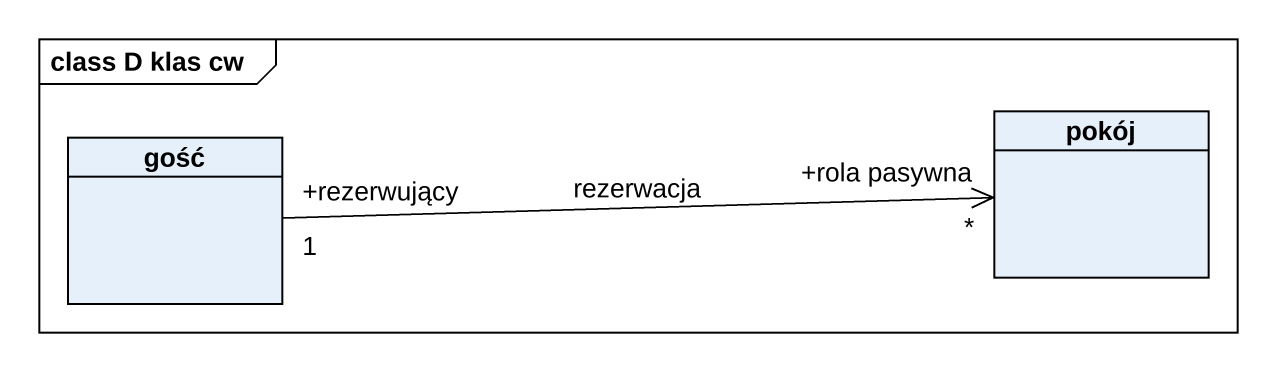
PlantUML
@startuml
mainframe class D klas cw
hide circle
hide empty members
class gość
class pokój
gość "+rezerwujący\n1" -right-> "+rola pasywna\n*" pokój : rezerwacja
@enduml
